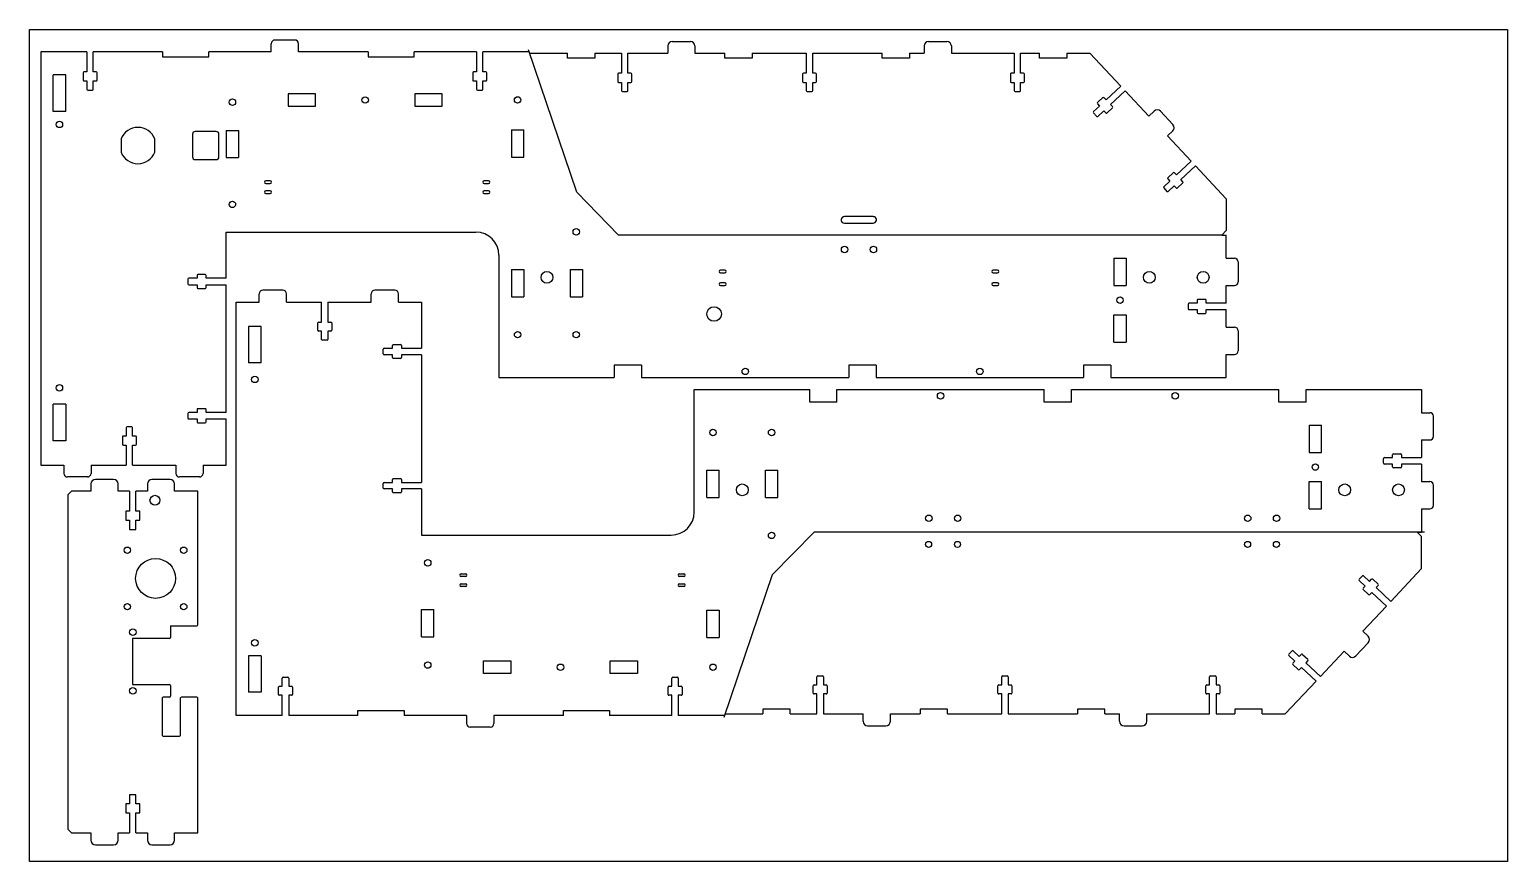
# Model space of a CAD drawing. Header units: inches. Extents: x -1252 to -440, y 63 to 1739.
# Drawn here: x -1252 to -440, y 63 to 520 of the extents above; entities that cross this region are included whole.
import ezdxf

# ---------------------------------------------------------------- set-up
doc = ezdxf.new("R2010")
doc.units = ezdxf.units.IN
doc.header["$MEASUREMENT"] = 0
doc.linetypes.add('Continuous2', pattern=[0])

msp = doc.modelspace()

# ---------------------------------------------------------------- linework, layer by layer
at = {"color": 2, "linetype": 'Continuous2', "lineweight": -3, "true_color": 0xffff00}
for p, q in [((-1252.46, 520.21), (-439.66, 520.21)), ((-1252.46, 63.01), (-1252.46, 520.21)), ((-439.66, 520.21), (-439.66, 63.01)), ((-439.66, 63.01), (-1252.46, 63.01))]:
    msp.add_line(p, q, dxfattribs=at)
at = {"color": 1, "linetype": 'Continuous2', "lineweight": -3, "true_color": 0xff0000}
for p, q in [((-1119.52, 507.96), (-1119.52, 512.46)), ((-1106.52, 514.46), (-1117.52, 514.46)), ((-1104.52, 507.96), (-1104.52, 512.46)), ((-899, 513.71), (-889, 513.71)), ((-758, 513.71), (-748, 513.71)), ((-1246.34, 507.96), (-1246.34, 280.81)), ((-1220.94, 507.96), (-1246.34, 507.96)), ((-1220.94, 507.96), (-1220.94, 496.96)), ((-1217.39, 496.96), (-1217.39, 507.96)), ((-1179.28, 507.96), (-1217.39, 507.96)), ((-1179.28, 507.96), (-1179.28, 505.26)), ((-1179.28, 505.26), (-1153.88, 505.26)), ((-1153.88, 505.26), (-1153.88, 507.96)), ((-1119.52, 507.96), (-1153.88, 507.96)), ((-1066.28, 507.96), (-1104.52, 507.96)), ((-1066.28, 507.96), (-1066.28, 505.26)), ((-1066.28, 505.26), (-1040.88, 505.26)), ((-1040.88, 505.26), (-1040.88, 507.96)), ((-1006.65, 507.96), (-1040.88, 507.96)), ((-1006.65, 507.96), (-1006.65, 496.96)), ((-1003.1, 496.96), (-1003.1, 507.96)), ((-977.7, 507.96), (-1003.1, 507.96)), ((-977.7, 507.96), (-977.44, 507.21)), ((-977.44, 507.21), (-956.6, 507.21)), ((-956.6, 504.51), (-956.6, 507.21)), ((-941.6, 504.51), (-956.6, 504.51)), ((-941.6, 507.21), (-926.9, 507.21)), ((-941.6, 507.21), (-941.6, 504.51)), ((-926.9, 507.21), (-926.9, 496.21)), ((-923.35, 507.21), (-901.5, 507.21)), ((-923.35, 496.21), (-923.35, 507.21)), ((-901.5, 511.21), (-901.5, 507.21)), ((-886.5, 511.21), (-886.5, 507.21)), ((-886.5, 507.21), (-870.06, 507.21)), ((-870.06, 504.51), (-870.06, 507.21)), ((-855.06, 504.51), (-870.06, 504.51)), ((-855.06, 507.21), (-825.27, 507.21)), ((-855.06, 507.21), (-855.06, 504.51)), ((-825.27, 507.21), (-825.27, 496.21)), ((-821.72, 507.21), (-783.53, 507.21)), ((-821.72, 496.21), (-821.72, 507.21)), ((-783.53, 504.51), (-783.53, 507.21)), ((-768.53, 504.51), (-783.53, 504.51)), ((-768.53, 507.21), (-760.5, 507.21)), ((-768.53, 507.21), (-768.53, 504.51)), ((-760.5, 511.21), (-760.5, 507.21)), ((-745.5, 511.21), (-745.5, 507.21)), ((-745.5, 507.21), (-710.95, 507.21)), ((-710.95, 507.21), (-710.95, 496.21)), ((-707.4, 507.21), (-697, 507.21)), ((-707.4, 496.21), (-707.4, 507.21)), ((-697, 504.51), (-697, 507.21)), ((-682, 504.51), (-697, 504.51)), ((-682, 507.21), (-669.3, 507.21)), ((-682, 507.21), (-682, 504.51)), ((-669.3, 507.21), (-652.35, 489.13)), ((-1223.02, 496.46), (-1223.02, 492.46)), ((-1220.94, 496.96), (-1222.52, 496.96)), ((-1215.8, 496.96), (-1217.39, 496.96)), ((-1215.3, 492.46), (-1215.3, 496.46)), ((-1008.73, 496.46), (-1008.73, 492.46)), ((-1006.65, 496.96), (-1008.23, 496.96)), ((-1001.51, 496.96), (-1003.1, 496.96)), ((-1001.01, 492.46), (-1001.01, 496.46)), ((-926.9, 496.21), (-928.48, 496.21)), ((-921.76, 496.21), (-923.35, 496.21)), ((-825.27, 496.21), (-826.86, 496.21)), ((-820.14, 496.21), (-821.72, 496.21)), ((-710.95, 496.21), (-712.53, 496.21)), ((-705.81, 496.21), (-707.4, 496.21)), ((-1222.52, 491.96), (-1220.94, 491.96)), ((-1220.94, 491.96), (-1220.94, 487.46)), ((-1217.39, 487.46), (-1217.39, 491.96)), ((-1217.39, 491.96), (-1215.8, 491.96)), ((-1008.23, 491.96), (-1006.65, 491.96)), ((-1006.65, 491.96), (-1006.65, 487.46)), ((-1003.1, 487.46), (-1003.1, 491.96)), ((-1003.1, 491.96), (-1001.51, 491.96)), ((-928.98, 495.71), (-928.98, 491.71)), ((-928.48, 491.21), (-926.9, 491.21)), ((-926.9, 491.21), (-926.9, 486.71)), ((-923.35, 491.21), (-921.76, 491.21)), ((-923.35, 486.71), (-923.35, 491.21)), ((-921.26, 491.71), (-921.26, 495.71)), ((-827.36, 495.71), (-827.36, 491.71)), ((-826.86, 491.21), (-825.27, 491.21)), ((-825.27, 491.21), (-825.27, 486.71)), ((-821.72, 491.21), (-820.14, 491.21)), ((-821.72, 486.71), (-821.72, 491.21)), ((-819.64, 491.71), (-819.64, 495.71)), ((-713.03, 495.71), (-713.03, 491.71)), ((-712.53, 491.21), (-710.95, 491.21)), ((-710.95, 491.21), (-710.95, 486.71)), ((-707.4, 491.21), (-705.81, 491.21)), ((-707.4, 486.71), (-707.4, 491.21)), ((-705.31, 491.71), (-705.31, 495.71)), ((-652.35, 489.13), (-660.38, 481.61)), ((-1220.44, 486.96), (-1217.89, 486.96)), ((-1006.15, 486.96), (-1003.6, 486.96)), ((-926.4, 486.21), (-923.85, 486.21)), ((-824.77, 486.21), (-822.22, 486.21)), ((-710.45, 486.21), (-707.9, 486.21)), ((-662.17, 482.79), (-665.08, 480.05)), ((-660.38, 481.61), (-661.46, 482.76)), ((-657.95, 479.02), (-649.92, 486.54)), ((-649.92, 486.54), (-636.93, 472.68)), ((-667.33, 474.4), (-665.59, 472.54)), ((-664.02, 478.19), (-667.31, 475.11)), ((-665.11, 479.34), (-664.02, 478.19)), ((-664.88, 472.52), (-661.6, 475.6)), ((-661.6, 475.6), (-660.51, 474.44)), ((-659.8, 474.42), (-656.89, 477.16)), ((-656.86, 477.86), (-657.95, 479.02)), ((-634.01, 475.42), (-636.93, 472.68)), ((-623.64, 468.01), (-630.48, 475.3)), ((-626.67, 461.74), (-623.75, 464.47)), ((-626.67, 461.74), (-613.67, 447.88)), ((-613.67, 447.88), (-621.7, 440.35)), ((-623.49, 441.53), (-626.41, 438.8)), ((-621.7, 440.35), (-622.78, 441.51)), ((-619.27, 437.76), (-611.25, 445.29)), ((-611.25, 445.29), (-594.3, 427.21)), ((-628.65, 433.15), (-626.91, 431.29)), ((-625.35, 436.93), (-628.63, 433.86)), ((-626.43, 438.09), (-625.35, 436.93)), ((-626.2, 431.27), (-622.92, 434.34)), ((-622.92, 434.34), (-621.83, 433.19)), ((-621.13, 433.16), (-618.21, 435.9)), ((-618.19, 436.61), (-619.27, 437.76)), ((-594.3, 427.21), (-594.3, 409.71)), ((-1144.34, 408.91), (-1007.05, 408.91)), ((-1144.34, 383.51), (-1144.34, 408.91)), ((-594.3, 409.71), (-596.8, 407.21)), ((-596.8, 407.21), (-594.3, 407.21)), ((-594.3, 394.51), (-594.3, 407.21)), ((-994.35, 396.21), (-994.35, 328.91)), ((-594.3, 394.51), (-589.8, 394.51)), ((-587.8, 392.51), (-587.8, 381.51)), ((-1165.34, 383.01), (-1165.34, 380.46)), ((-1160.34, 383.51), (-1164.84, 383.51)), ((-1160.34, 385.09), (-1160.34, 383.51)), ((-1155.84, 385.59), (-1159.84, 385.59)), ((-1155.34, 383.51), (-1155.34, 385.09)), ((-1144.34, 383.51), (-1155.34, 383.51)), ((-1164.84, 379.96), (-1160.34, 379.96)), ((-1160.34, 379.96), (-1160.34, 378.37)), ((-1159.84, 377.87), (-1155.84, 377.87)), ((-1155.34, 378.37), (-1155.34, 379.96)), ((-1155.34, 379.96), (-1144.34, 379.96)), ((-1144.34, 309.76), (-1144.34, 379.96)), ((-1126.2, 370.45), (-1126.2, 374.95)), ((-1113.2, 376.95), (-1124.2, 376.95)), ((-1111.2, 370.45), (-1111.2, 374.95)), ((-1064.6, 370.45), (-1064.6, 374.95)), ((-1051.6, 376.95), (-1062.6, 376.95)), ((-1049.6, 370.45), (-1049.6, 374.95)), ((-594.3, 379.51), (-589.8, 379.51)), ((-594.3, 369.83), (-594.3, 379.51)), ((-1138.9, 370.45), (-1126.2, 370.45)), ((-1138.9, 143.3), (-1138.9, 370.45)), ((-1111.2, 370.45), (-1091.9, 370.45)), ((-1091.9, 359.45), (-1091.9, 370.45)), ((-1088.35, 370.45), (-1064.6, 370.45)), ((-1088.35, 370.45), (-1088.35, 359.45)), ((-1049.6, 370.45), (-1036.9, 370.45)), ((-1036.9, 370.45), (-1036.9, 345.05)), ((-615.3, 369.33), (-615.3, 366.78)), ((-610.3, 369.83), (-614.8, 369.83)), ((-614.8, 366.28), (-610.3, 366.28)), ((-610.3, 371.42), (-610.3, 369.83)), ((-610.3, 366.28), (-610.3, 364.7)), ((-605.8, 371.92), (-609.8, 371.92)), ((-605.3, 369.83), (-605.3, 371.42)), ((-594.3, 369.83), (-605.3, 369.83)), ((-605.3, 364.7), (-605.3, 366.28)), ((-605.3, 366.28), (-594.3, 366.28)), ((-594.3, 356.61), (-594.3, 366.28)), ((-1093.99, 354.95), (-1093.99, 358.95)), ((-1093.49, 359.45), (-1091.9, 359.45)), ((-1088.35, 359.45), (-1086.77, 359.45)), ((-1086.27, 358.95), (-1086.27, 354.95)), ((-609.8, 364.2), (-605.8, 364.2)), ((-1091.9, 354.45), (-1093.49, 354.45)), ((-1091.9, 349.95), (-1091.9, 354.45)), ((-1086.77, 354.45), (-1088.35, 354.45)), ((-1088.35, 354.45), (-1088.35, 349.95)), ((-594.3, 356.61), (-589.8, 356.61)), ((-587.8, 354.61), (-587.8, 343.61)), ((-1088.85, 349.45), (-1091.4, 349.45)), ((-1057.9, 342), (-1057.9, 344.55)), ((-1057.4, 345.05), (-1052.9, 345.05)), ((-1052.9, 341.5), (-1057.4, 341.5)), ((-1052.9, 345.05), (-1052.9, 346.64)), ((-1052.9, 339.92), (-1052.9, 341.5)), ((-1052.4, 347.14), (-1048.4, 347.14)), ((-1047.9, 346.64), (-1047.9, 345.05)), ((-1047.9, 345.05), (-1036.9, 345.05)), ((-1036.9, 341.5), (-1047.9, 341.5)), ((-1047.9, 341.5), (-1047.9, 339.92)), ((-1036.9, 341.5), (-1036.9, 271.3)), ((-594.3, 341.61), (-589.8, 341.61)), ((-594.3, 328.91), (-594.3, 341.61)), ((-1048.4, 339.42), (-1052.4, 339.42)), ((-915.85, 335.77), (-930.85, 335.77)), ((-930.85, 335.77), (-930.85, 328.91)), ((-915.85, 335.77), (-915.85, 328.91)), ((-786.82, 335.77), (-801.82, 335.77)), ((-801.82, 335.77), (-801.82, 328.91)), ((-786.82, 335.77), (-786.82, 328.91)), ((-657.8, 335.77), (-672.8, 335.77)), ((-672.8, 335.77), (-672.8, 328.91)), ((-657.8, 335.77), (-657.8, 328.91)), ((-994.35, 328.91), (-930.85, 328.91)), ((-915.85, 328.91), (-801.82, 328.91)), ((-786.82, 328.91), (-672.8, 328.91)), ((-657.8, 328.91), (-594.3, 328.91)), ((-886.91, 322.35), (-823.41, 322.35)), ((-886.91, 255.05), (-886.91, 322.35)), ((-823.41, 315.49), (-823.41, 322.35)), ((-808.41, 322.35), (-694.39, 322.35)), ((-808.41, 315.49), (-808.41, 322.35)), ((-694.39, 315.49), (-694.39, 322.35)), ((-679.39, 322.35), (-565.36, 322.35)), ((-679.39, 315.49), (-679.39, 322.35)), ((-565.36, 315.49), (-565.36, 322.35)), ((-550.36, 322.35), (-486.86, 322.35)), ((-550.36, 315.49), (-550.36, 322.35)), ((-486.86, 322.35), (-486.86, 309.65)), ((-1165.34, 309.26), (-1165.34, 306.71)), ((-1160.34, 309.76), (-1164.84, 309.76)), ((-1160.34, 311.34), (-1160.34, 309.76)), ((-1155.84, 311.84), (-1159.84, 311.84)), ((-1155.34, 309.76), (-1155.34, 311.34)), ((-1144.34, 309.76), (-1155.34, 309.76)), ((-808.41, 315.49), (-823.41, 315.49)), ((-679.39, 315.49), (-694.39, 315.49)), ((-550.36, 315.49), (-565.36, 315.49)), ((-486.86, 309.65), (-482.36, 309.65)), ((-1199.34, 301.31), (-1199.34, 296.81)), ((-1196.29, 301.81), (-1198.84, 301.81)), ((-1195.79, 296.81), (-1195.79, 301.31)), ((-1164.84, 306.21), (-1160.34, 306.21)), ((-1160.34, 306.21), (-1160.34, 304.62)), ((-1159.84, 304.12), (-1155.84, 304.12)), ((-1155.34, 304.62), (-1155.34, 306.21)), ((-1155.34, 306.21), (-1144.34, 306.21)), ((-1144.34, 280.81), (-1144.34, 306.21)), ((-480.36, 296.65), (-480.36, 307.65)), ((-1201.42, 296.31), (-1201.42, 292.31)), ((-1199.34, 296.81), (-1200.92, 296.81)), ((-1194.2, 296.81), (-1195.79, 296.81)), ((-1193.7, 292.31), (-1193.7, 296.31)), ((-486.86, 294.65), (-482.36, 294.65)), ((-486.86, 294.65), (-486.86, 284.98)), ((-1200.92, 291.81), (-1199.34, 291.81)), ((-1199.34, 291.81), (-1199.34, 280.81)), ((-1195.79, 280.81), (-1195.79, 291.81)), ((-1195.79, 291.81), (-1194.2, 291.81)), ((-507.36, 284.98), (-502.86, 284.98)), ((-502.86, 284.98), (-502.86, 286.56)), ((-502.36, 287.06), (-498.36, 287.06)), ((-497.86, 286.56), (-497.86, 284.98)), ((-497.86, 284.98), (-486.86, 284.98)), ((-1246.34, 280.81), (-1233.64, 280.81)), ((-1233.64, 280.81), (-1233.64, 276.31)), ((-1218.64, 280.81), (-1218.64, 276.31)), ((-1218.64, 280.81), (-1199.34, 280.81)), ((-1195.79, 280.81), (-1172.04, 280.81)), ((-1172.04, 280.81), (-1172.04, 276.31)), ((-1157.04, 280.81), (-1157.04, 276.31)), ((-1157.04, 280.81), (-1144.34, 280.81)), ((-507.86, 281.93), (-507.86, 284.48)), ((-502.86, 281.43), (-507.36, 281.43)), ((-502.86, 279.84), (-502.86, 281.43)), ((-498.36, 279.34), (-502.36, 279.34)), ((-486.86, 281.43), (-497.86, 281.43)), ((-497.86, 281.43), (-497.86, 279.84)), ((-486.86, 281.43), (-486.86, 271.75)), ((-1220.64, 274.31), (-1231.64, 274.31)), ((-1218.7, 270.49), (-1218.7, 266.49)), ((-1206.2, 272.99), (-1216.2, 272.99)), ((-1203.7, 266.49), (-1203.7, 270.49)), ((-1187.68, 270.49), (-1187.68, 266.49)), ((-1175.18, 272.99), (-1185.18, 272.99)), ((-1172.68, 266.49), (-1172.68, 270.49)), ((-1159.04, 274.31), (-1170.04, 274.31)), ((-1057.9, 268.25), (-1057.9, 270.8)), ((-1057.4, 271.3), (-1052.9, 271.3)), ((-1052.9, 271.3), (-1052.9, 272.89)), ((-1052.4, 273.39), (-1048.4, 273.39)), ((-1047.9, 272.89), (-1047.9, 271.3)), ((-1047.9, 271.3), (-1036.9, 271.3)), ((-486.86, 271.75), (-482.36, 271.75)), ((-480.36, 258.75), (-480.36, 269.75)), ((-1229.4, 266.49), (-1231.4, 264.49)), ((-1231.4, 264.49), (-1231.4, 80.69)), ((-1218.7, 266.49), (-1229.4, 266.49)), ((-1197.47, 266.49), (-1203.7, 266.49)), ((-1197.47, 266.49), (-1197.47, 255.49)), ((-1193.92, 255.49), (-1193.92, 266.49)), ((-1187.68, 266.49), (-1193.92, 266.49)), ((-1159.98, 266.49), (-1172.68, 266.49)), ((-1159.98, 192.96), (-1159.98, 266.49)), ((-1052.9, 267.75), (-1057.4, 267.75)), ((-1052.9, 266.17), (-1052.9, 267.75)), ((-1048.4, 265.67), (-1052.4, 265.67)), ((-1036.9, 267.75), (-1047.9, 267.75)), ((-1047.9, 267.75), (-1047.9, 266.17)), ((-1036.9, 267.75), (-1036.9, 242.35)), ((-1197.47, 255.49), (-1199.55, 255.49)), ((-1199.55, 255.49), (-1199.55, 250.49)), ((-1191.83, 255.49), (-1193.92, 255.49)), ((-1191.83, 250.49), (-1191.83, 255.49)), ((-486.86, 256.75), (-482.36, 256.75)), ((-486.86, 256.75), (-486.86, 244.05)), ((-1199.55, 250.49), (-1197.47, 250.49)), ((-1197.47, 250.49), (-1197.47, 245.49)), ((-1197.47, 245.49), (-1193.92, 245.49)), ((-1193.92, 245.49), (-1193.92, 250.49)), ((-1193.92, 250.49), (-1191.83, 250.49)), ((-486.84, 241.54), (-489.35, 244.05)), ((-489.35, 244.05), (-486.86, 244.05)), ((-1036.9, 242.35), (-899.61, 242.35)), ((-486.84, 224.04), (-486.84, 241.54)), ((-521.19, 218.1), (-519.45, 219.96)), ((-518.74, 219.98), (-515.46, 216.91)), ((-503.78, 205.96), (-486.84, 224.04)), ((-517.89, 214.32), (-521.17, 217.39)), ((-518.97, 213.16), (-517.89, 214.32)), ((-516.03, 209.72), (-518.95, 212.45)), ((-515.46, 216.91), (-514.37, 218.06)), ((-513.67, 218.09), (-510.75, 215.35)), ((-510.73, 214.64), (-511.81, 213.49)), ((-511.81, 213.49), (-503.78, 205.96)), ((-519.21, 189.51), (-506.21, 203.37)), ((-514.24, 210.9), (-515.32, 209.74)), ((-506.21, 203.37), (-514.24, 210.9)), ((-1174.98, 192.46), (-1160.48, 192.46)), ((-1174.98, 192.46), (-1174.98, 186.1)), ((-519.21, 189.51), (-516.29, 186.78)), ((-1175.48, 185.6), (-1195.86, 185.6)), ((-1195.86, 185.6), (-1195.86, 160.2)), ((-516.18, 183.24), (-523.02, 175.95)), ((-559.87, 176.85), (-558.12, 178.71)), ((-556.56, 173.06), (-559.85, 176.14)), ((-557.65, 171.9), (-556.56, 173.06)), ((-554.71, 168.46), (-557.62, 171.2)), ((-557.42, 178.73), (-554.13, 175.65)), ((-554.13, 175.65), (-553.05, 176.81)), ((-552.34, 176.83), (-549.43, 174.09)), ((-549.4, 173.39), (-550.49, 172.23)), ((-550.49, 172.23), (-542.46, 164.71)), ((-542.46, 164.71), (-529.47, 178.57)), ((-526.55, 175.83), (-529.47, 178.57)), ((-1113.5, 159.3), (-1113.5, 163.8)), ((-1113, 164.3), (-1110.45, 164.3)), ((-1109.95, 163.8), (-1109.95, 159.3)), ((-899.21, 159.3), (-899.21, 163.8)), ((-898.71, 164.3), (-896.16, 164.3)), ((-895.66, 163.8), (-895.66, 159.3)), ((-819.44, 160.04), (-819.44, 164.54)), ((-818.94, 165.04), (-816.39, 165.04)), ((-815.89, 164.54), (-815.89, 160.04)), ((-717.81, 160.04), (-717.81, 164.54)), ((-717.31, 165.04), (-714.76, 165.04)), ((-714.26, 164.54), (-714.26, 160.04)), ((-603.49, 160.04), (-603.49, 164.54)), ((-602.99, 165.04), (-600.44, 165.04)), ((-599.94, 164.54), (-599.94, 160.04)), ((-552.91, 169.64), (-554, 168.48)), ((-544.89, 162.12), (-552.91, 169.64)), ((-1195.86, 160.2), (-1175.48, 160.2)), ((-1174.98, 159.7), (-1174.98, 153.84)), ((-1115.59, 154.8), (-1115.59, 158.8)), ((-1115.09, 159.3), (-1113.5, 159.3)), ((-1109.95, 159.3), (-1108.37, 159.3)), ((-1107.87, 158.8), (-1107.87, 154.8)), ((-901.3, 154.8), (-901.3, 158.8)), ((-900.8, 159.3), (-899.21, 159.3)), ((-895.66, 159.3), (-894.08, 159.3)), ((-893.58, 158.8), (-893.58, 154.8)), ((-821.52, 155.54), (-821.52, 159.54)), ((-821.02, 160.04), (-819.44, 160.04)), ((-819.44, 155.04), (-821.02, 155.04)), ((-819.44, 144.04), (-819.44, 155.04)), ((-815.89, 160.04), (-814.3, 160.04)), ((-815.89, 155.04), (-815.89, 144.04)), ((-814.3, 155.04), (-815.89, 155.04)), ((-813.8, 159.54), (-813.8, 155.54)), ((-719.9, 155.54), (-719.9, 159.54)), ((-719.4, 160.04), (-717.81, 160.04)), ((-717.81, 155.04), (-719.4, 155.04)), ((-717.81, 144.04), (-717.81, 155.04)), ((-714.26, 160.04), (-712.68, 160.04)), ((-714.26, 155.04), (-714.26, 144.04)), ((-712.68, 155.04), (-714.26, 155.04)), ((-712.18, 159.54), (-712.18, 155.54)), ((-605.57, 155.54), (-605.57, 159.54)), ((-605.07, 160.04), (-603.49, 160.04)), ((-603.49, 155.04), (-605.07, 155.04)), ((-603.49, 144.04), (-603.49, 155.04)), ((-599.94, 160.04), (-598.35, 160.04)), ((-599.94, 155.04), (-599.94, 144.04)), ((-598.35, 155.04), (-599.94, 155.04)), ((-597.85, 159.54), (-597.85, 155.54)), ((-561.84, 144.04), (-544.89, 162.12)), ((-1179.44, 152.84), (-1179.44, 132.3)), ((-1175.48, 153.34), (-1178.94, 153.34)), ((-1169.44, 132.3), (-1169.44, 152.84)), ((-1160.48, 153.34), (-1168.94, 153.34)), ((-1159.98, 78.69), (-1159.98, 152.84)), ((-1113.5, 154.3), (-1115.09, 154.3)), ((-1113.5, 143.3), (-1113.5, 154.3)), ((-1108.37, 154.3), (-1109.95, 154.3)), ((-1109.95, 154.3), (-1109.95, 143.3)), ((-899.21, 154.3), (-900.8, 154.3)), ((-899.21, 143.3), (-899.21, 154.3)), ((-894.08, 154.3), (-895.66, 154.3)), ((-895.66, 154.3), (-895.66, 143.3)), ((-849.14, 146.74), (-849.14, 144.04)), ((-834.14, 146.74), (-849.14, 146.74)), ((-834.14, 144.04), (-834.14, 146.74)), ((-747.6, 146.74), (-762.6, 146.74)), ((-762.6, 146.74), (-762.6, 144.04)), ((-747.6, 144.04), (-747.6, 146.74)), ((-661.07, 146.74), (-676.07, 146.74)), ((-676.07, 146.74), (-676.07, 144.04)), ((-661.07, 144.04), (-661.07, 146.74)), ((-574.54, 146.74), (-589.54, 146.74)), ((-589.54, 146.74), (-589.54, 144.04)), ((-574.54, 144.04), (-574.54, 146.74)), ((-1113.5, 143.3), (-1138.9, 143.3)), ((-1071.84, 143.3), (-1109.95, 143.3)), ((-1071.84, 143.3), (-1071.84, 146)), ((-1071.84, 146), (-1046.44, 146)), ((-1046.44, 146), (-1046.44, 143.3)), ((-1012.08, 143.3), (-1046.44, 143.3)), ((-1012.08, 143.3), (-1012.08, 138.8)), ((-997.08, 143.3), (-997.08, 138.8)), ((-958.84, 143.3), (-997.08, 143.3)), ((-958.84, 143.3), (-958.84, 146)), ((-958.84, 146), (-933.44, 146)), ((-933.44, 146), (-933.44, 143.3)), ((-899.21, 143.3), (-933.44, 143.3)), ((-870.26, 143.3), (-895.66, 143.3)), ((-870.01, 144.04), (-870.26, 143.3)), ((-870.01, 144.04), (-849.14, 144.04)), ((-834.14, 144.04), (-819.44, 144.04)), ((-815.89, 144.04), (-794.04, 144.04)), ((-794.04, 140.04), (-794.04, 144.04)), ((-779.04, 144.04), (-762.6, 144.04)), ((-779.04, 140.04), (-779.04, 144.04)), ((-747.6, 144.04), (-717.81, 144.04)), ((-714.26, 144.04), (-676.07, 144.04)), ((-661.07, 144.04), (-653.04, 144.04)), ((-653.04, 140.04), (-653.04, 144.04)), ((-638.04, 144.04), (-603.49, 144.04)), ((-638.04, 140.04), (-638.04, 144.04)), ((-599.94, 144.04), (-589.54, 144.04)), ((-574.54, 144.04), (-561.84, 144.04)), ((-1178.94, 131.8), (-1169.94, 131.8)), ((-999.08, 136.8), (-1010.08, 136.8)), ((-791.54, 137.54), (-781.54, 137.54)), ((-650.54, 137.54), (-640.54, 137.54)), ((-1193.92, 99.69), (-1197.47, 99.69)), ((-1197.47, 99.69), (-1197.47, 94.69)), ((-1193.92, 94.69), (-1193.92, 99.69)), ((-1197.47, 94.69), (-1199.55, 94.69)), ((-1199.55, 94.69), (-1199.55, 89.69)), ((-1199.55, 89.69), (-1197.47, 89.69)), ((-1197.47, 89.69), (-1197.47, 78.69)), ((-1191.83, 94.69), (-1193.92, 94.69)), ((-1193.92, 78.69), (-1193.92, 89.69)), ((-1193.92, 89.69), (-1191.83, 89.69)), ((-1191.83, 89.69), (-1191.83, 94.69)), ((-1231.4, 80.69), (-1229.4, 78.69)), ((-1229.4, 78.69), (-1218.7, 78.69)), ((-1218.7, 78.69), (-1218.7, 74.69)), ((-1203.7, 78.69), (-1197.47, 78.69)), ((-1203.7, 74.69), (-1203.7, 78.69)), ((-1193.92, 78.69), (-1187.68, 78.69)), ((-1187.68, 78.69), (-1187.68, 74.69)), ((-1172.68, 78.69), (-1159.98, 78.69)), ((-1172.68, 74.69), (-1172.68, 78.69)), ((-1216.2, 72.19), (-1206.2, 72.19)), ((-1185.18, 72.19), (-1175.18, 72.19))]:
    msp.add_line(p, q, dxfattribs=at)
at = {"color": 5, "linetype": 'Continuous2', "lineweight": -3, "true_color": 0x0000ff}
for p, q in [((-951.53, 430.88), (-978.08, 509.1)), ((-1232.58, 495.26), (-1239.46, 495.26)), ((-1239.46, 475.26), (-1239.46, 495.26)), ((-1232.58, 475.26), (-1232.58, 495.26)), ((-1095.17, 484.96), (-1110.17, 484.96)), ((-1110.17, 484.96), (-1110.17, 478.08)), ((-1095.17, 478.08), (-1095.17, 484.96)), ((-1025.57, 484.96), (-1040.57, 484.96)), ((-1040.57, 484.96), (-1040.57, 478.08)), ((-1025.57, 478.08), (-1025.57, 484.96)), ((-1232.58, 475.26), (-1239.46, 475.26)), ((-1110.17, 478.08), (-1095.17, 478.08)), ((-1040.57, 478.08), (-1025.57, 478.08)), ((-1149.81, 464.2), (-1161.36, 464.2)), ((-1144.34, 464.81), (-1137.48, 464.81)), ((-1144.34, 464.81), (-1144.34, 449.81)), ((-1137.48, 464.81), (-1137.48, 449.81)), ((-987.47, 465.16), (-980.61, 465.16)), ((-987.47, 465.16), (-987.47, 450.16)), ((-980.61, 450.16), (-980.61, 465.16)), ((-1202.16, 460.13), (-1202.16, 452.78)), ((-1183.56, 452.78), (-1183.56, 460.13)), ((-1162.86, 462.7), (-1162.86, 450.22)), ((-1148.31, 450.22), (-1148.31, 462.7)), ((-1161.36, 448.72), (-1149.81, 448.72)), ((-1144.34, 449.81), (-1137.48, 449.81)), ((-987.47, 450.16), (-980.61, 450.16)), ((-1120.08, 437.16), (-1122.48, 437.16)), ((-1122.48, 435.66), (-1120.08, 435.66)), ((-1120.08, 431.66), (-1122.48, 431.66)), ((-1000.08, 437.16), (-1002.48, 437.16)), ((-1002.48, 435.66), (-1000.08, 435.66)), ((-1000.08, 431.66), (-1002.48, 431.66)), ((-928.5, 407.21), (-951.53, 430.88)), ((-1122.48, 430.16), (-1120.08, 430.16)), ((-1002.48, 430.16), (-1000.08, 430.16)), ((-804.74, 417.34), (-805.11, 417.2)), ((-804.35, 417.39), (-804.74, 417.34)), ((-788.47, 417.39), (-804.35, 417.39)), ((-788.08, 417.34), (-788.47, 417.39)), ((-787.71, 417.2), (-788.08, 417.34)), ((-596.8, 407.21), (-928.5, 407.21)), ((-804.35, 413.82), (-788.47, 413.82)), ((-656.18, 394.51), (-649.3, 394.51)), ((-656.18, 394.51), (-656.18, 379.51)), ((-649.3, 394.51), (-649.3, 379.51)), ((-987.47, 388.29), (-980.61, 388.29)), ((-987.47, 388.29), (-987.47, 373.29)), ((-980.61, 388.29), (-980.61, 373.29)), ((-955.21, 388.29), (-948.35, 388.29)), ((-955.21, 388.29), (-955.21, 373.29)), ((-948.35, 388.29), (-948.35, 373.29)), ((-870.1, 387.96), (-872.5, 387.96)), ((-872.5, 386.46), (-870.1, 386.46)), ((-720.1, 387.96), (-722.5, 387.96)), ((-722.5, 386.46), (-720.1, 386.46)), ((-870.1, 380.96), (-872.5, 380.96)), ((-872.5, 379.46), (-870.1, 379.46)), ((-720.1, 380.96), (-722.5, 380.96)), ((-722.5, 379.46), (-720.1, 379.46)), ((-656.18, 379.51), (-649.3, 379.51)), ((-987.47, 373.29), (-980.61, 373.29)), ((-955.21, 373.29), (-948.35, 373.29)), ((-656.18, 363.49), (-649.3, 363.49)), ((-656.18, 348.49), (-656.18, 363.49)), ((-649.3, 363.49), (-649.3, 348.49)), ((-1132.02, 357), (-1132.02, 337)), ((-1125.14, 357), (-1132.02, 357)), ((-1125.14, 337), (-1125.14, 357)), ((-656.18, 348.49), (-649.3, 348.49)), ((-1125.14, 337), (-1132.02, 337)), ((-1232.58, 314.26), (-1239.46, 314.26)), ((-1239.46, 294.26), (-1239.46, 314.26)), ((-1232.58, 314.26), (-1232.58, 294.26)), ((-548.74, 302.77), (-548.74, 287.77)), ((-548.74, 302.77), (-541.86, 302.77)), ((-541.86, 287.77), (-541.86, 302.77)), ((-1232.58, 294.26), (-1239.46, 294.26)), ((-548.74, 287.77), (-541.86, 287.77)), ((-880.03, 277.97), (-873.17, 277.97)), ((-880.03, 262.97), (-880.03, 277.97)), ((-873.17, 262.97), (-873.17, 277.97)), ((-847.77, 277.97), (-840.91, 277.97)), ((-847.77, 262.97), (-847.77, 277.97)), ((-840.91, 262.97), (-840.91, 277.97)), ((-548.74, 271.75), (-541.86, 271.75)), ((-548.74, 256.75), (-548.74, 271.75)), ((-541.86, 256.75), (-541.86, 271.75)), ((-880.03, 262.97), (-873.17, 262.97)), ((-847.77, 262.97), (-840.91, 262.97)), ((-548.74, 256.75), (-541.86, 256.75)), ((-821.02, 244.05), (-844.08, 220.44)), ((-485.35, 244.05), (-821.02, 244.05)), ((-1015.04, 221.1), (-1012.64, 221.1)), ((-1012.64, 219.6), (-1015.04, 219.6)), ((-895.04, 221.1), (-892.64, 221.1)), ((-892.64, 219.6), (-895.04, 219.6)), ((-844.08, 220.44), (-870.65, 142.15)), ((-1015.04, 215.6), (-1012.64, 215.6)), ((-1012.64, 214.1), (-1015.04, 214.1)), ((-895.04, 215.6), (-892.64, 215.6)), ((-892.64, 214.1), (-895.04, 214.1)), ((-1036.9, 201.45), (-1030.04, 201.45)), ((-1036.9, 186.45), (-1036.9, 201.45)), ((-1030.04, 186.45), (-1030.04, 201.45)), ((-880.03, 201.1), (-873.17, 201.1)), ((-880.03, 186.1), (-880.03, 201.1)), ((-873.17, 201.1), (-873.17, 186.1)), ((-1036.9, 186.45), (-1030.04, 186.45)), ((-880.03, 186.1), (-873.17, 186.1)), ((-1132.02, 176), (-1132.02, 156)), ((-1125.14, 176), (-1132.02, 176)), ((-1125.14, 176), (-1125.14, 156)), ((-1002.73, 166.3), (-1002.73, 173.18)), ((-1002.73, 173.18), (-987.73, 173.18)), ((-987.73, 173.18), (-987.73, 166.3)), ((-933.13, 166.3), (-933.13, 173.18)), ((-933.13, 173.18), (-918.13, 173.18)), ((-918.13, 173.18), (-918.13, 166.3)), ((-987.73, 166.3), (-1002.73, 166.3)), ((-918.13, 166.3), (-933.13, 166.3)), ((-1125.14, 156), (-1132.02, 156))]:
    msp.add_line(p, q, dxfattribs=at)
for centre, radius in [((-1140.91, 480.32), 1.78), ((-1067.87, 481.52), 1.77), ((-984.04, 481.52), 1.78), ((-1236.02, 468.08), 1.77), ((-1140.91, 424.13), 1.77), ((-951.78, 409.06), 1.77), ((-804.23, 399.32), 1.77), ((-788.36, 399.32), 1.77), ((-967.91, 384.03), 3.25), ((-636.6, 384.03), 3.25), ((-607, 384.03), 3.25), ((-875.97, 363.89), 4), ((-652.74, 371.5), 1.77), ((-984.04, 352.51), 1.77), ((-951.78, 352.51), 1.77), ((-858.83, 332.34), 1.77), ((-729.81, 332.34), 1.77), ((-1128.58, 327.93), 1.77), ((-1236.02, 323.33), 1.77), ((-751.4, 318.92), 1.78), ((-622.37, 318.92), 1.77), ((-876.6, 298.75), 1.77), ((-844.34, 298.75), 1.77), ((-545.3, 279.76), 1.77), ((-860.47, 267.23), 3.25), ((-529.16, 267.23), 3.25), ((-499.56, 267.23), 3.25), ((-1183.48, 261.49), 2.75), ((-757.9, 251.6), 1.77), ((-742.02, 251.6), 1.77), ((-582.5, 251.6), 1.77), ((-566.62, 251.6), 1.77), ((-844.34, 242.2), 1.77), ((-1198.66, 234.05), 1.75), ((-1167.66, 234.05), 1.75), ((-757.99, 237.25), 1.66), ((-742.11, 237.25), 1.66), ((-582.59, 237.25), 1.66), ((-566.71, 237.25), 1.66), ((-1183.16, 218.55), 10.98), ((-1033.47, 227.13), 1.77), ((-1198.66, 203.05), 1.75), ((-1167.66, 203.05), 1.75), ((-1195.69, 189.03), 1.78), ((-1128.58, 183.18), 1.78), ((-1033.47, 170.94), 1.77), ((-960.43, 169.74), 1.77), ((-876.6, 169.74), 1.77), ((-1195.69, 156.77), 1.78)]:
    msp.add_circle(centre, radius, dxfattribs=at)
at = {"color": 1, "linetype": 'Continuous2', "lineweight": -3, "true_color": 0xff0000}
for centre, radius, start, end in [((-1117.52, 512.46), 2, 90, 180), ((-1106.52, 512.46), 2, 360, 90), ((-899, 511.21), 2.5, 90, 180), ((-889, 511.21), 2.5, 0, 90), ((-758, 511.21), 2.5, 90, 180), ((-748, 511.21), 2.5, 0, 90), ((-1222.52, 496.46), 0.5, 90, 180), ((-1215.8, 496.46), 0.5, 0, 90), ((-1008.23, 496.46), 0.5, 90, 180), ((-1001.51, 496.46), 0.5, 360, 90), ((-928.48, 495.71), 0.5, 90, 180), ((-921.76, 495.71), 0.5, 360, 90), ((-826.86, 495.71), 0.5, 90, 180), ((-820.14, 495.71), 0.5, 0, 90), ((-712.53, 495.71), 0.5, 90, 180), ((-705.81, 495.71), 0.5, 0, 90), ((-1222.52, 492.46), 0.5, 180, 270), ((-1215.8, 492.46), 0.5, 270, 0), ((-1008.23, 492.46), 0.5, 180, 270), ((-1001.51, 492.46), 0.5, 270, 360), ((-928.48, 491.71), 0.5, 180, 270), ((-921.76, 491.71), 0.5, 270, 0), ((-826.86, 491.71), 0.5, 180, 270), ((-820.14, 491.71), 0.5, 270, 0), ((-712.53, 491.71), 0.5, 180, 270), ((-705.81, 491.71), 0.5, 270, 0), ((-1220.44, 487.46), 0.5, 180, 270), ((-1217.89, 487.46), 0.5, 270, 0), ((-1006.15, 487.46), 0.5, 180, 270), ((-1003.6, 487.46), 0.5, 270, 0), ((-926.4, 486.71), 0.5, 180, 270), ((-923.85, 486.71), 0.5, 270, 0), ((-824.77, 486.71), 0.5, 180, 270), ((-822.22, 486.71), 0.5, 270, 0), ((-710.45, 486.71), 0.5, 180, 270), ((-707.9, 486.71), 0.5, 270, 0), ((-664.74, 479.69), 0.5, 133.15239, 223.15239), ((-661.82, 482.42), 0.5, 43.15239, 133.15239), ((-666.96, 474.75), 0.5, 133.15239, 223.15239), ((-665.22, 472.89), 0.5, 223.15239, 313.15239), ((-660.15, 474.78), 0.5, 223.15239, 313.15239), ((-657.23, 477.52), 0.5, 313.15239, 43.15239), ((-632.3, 473.59), 2.5, 43.15239, 133.15239), ((-625.46, 466.3), 2.5, 313.15239, 43.15239), ((-623.15, 441.17), 0.5, 43.15239, 133.15239), ((-628.29, 433.49), 0.5, 133.15239, 223.15239), ((-626.54, 431.63), 0.5, 223.15239, 313.15239), ((-626.07, 438.43), 0.5, 133.15239, 223.15239), ((-621.47, 433.53), 0.5, 223.15239, 313.15239), ((-618.55, 436.26), 0.5, 313.15239, 43.15239), ((-1007.05, 396.21), 12.7, 0, 90), ((-589.8, 392.51), 2, 360, 90), ((-1164.84, 383.01), 0.5, 90, 180), ((-1159.84, 385.09), 0.5, 90, 180), ((-1155.84, 385.09), 0.5, 360, 90), ((-1164.84, 380.46), 0.5, 180, 270), ((-1159.84, 378.37), 0.5, 180, 270), ((-1155.84, 378.37), 0.5, 270, 0), ((-1124.2, 374.95), 2, 90, 180), ((-1113.2, 374.95), 2, 360, 90), ((-1062.6, 374.95), 2, 90, 180), ((-1051.6, 374.95), 2, 360, 90), ((-589.8, 381.51), 2, 270, 0), ((-614.8, 369.33), 0.5, 90, 180), ((-614.8, 366.78), 0.5, 180, 270), ((-609.8, 371.42), 0.5, 90, 180), ((-605.8, 371.42), 0.5, 360, 90), ((-1093.49, 358.95), 0.5, 90, 180), ((-1086.77, 358.95), 0.5, 360, 90), ((-609.8, 364.7), 0.5, 180, 270), ((-605.8, 364.7), 0.5, 270, 0), ((-1093.49, 354.95), 0.5, 180, 270), ((-1091.4, 349.95), 0.5, 180, 270), ((-1088.85, 349.95), 0.5, 270, 0), ((-1086.77, 354.95), 0.5, 270, 360), ((-589.8, 354.61), 2, 360, 90), ((-1057.4, 344.55), 0.5, 90, 180), ((-1057.4, 342), 0.5, 180, 270), ((-1052.4, 346.64), 0.5, 90, 180), ((-1048.4, 346.64), 0.5, 360, 90), ((-589.8, 343.61), 2, 270, 0), ((-1052.4, 339.92), 0.5, 180, 270), ((-1048.4, 339.92), 0.5, 270, 0), ((-1164.84, 309.26), 0.5, 90, 180), ((-1159.84, 311.34), 0.5, 90, 180), ((-1155.84, 311.34), 0.5, 360, 90), ((-482.36, 307.65), 2, 0, 90), ((-1198.84, 301.31), 0.5, 90, 180), ((-1196.29, 301.31), 0.5, 360, 90), ((-1164.84, 306.71), 0.5, 180, 270), ((-1159.84, 304.62), 0.5, 180, 270), ((-1155.84, 304.62), 0.5, 270, 0), ((-1200.92, 296.31), 0.5, 90, 180), ((-1194.2, 296.31), 0.5, 360, 90), ((-482.36, 296.65), 2, 270, 0), ((-1200.92, 292.31), 0.5, 180, 270), ((-1194.2, 292.31), 0.5, 270, 0), ((-507.36, 284.48), 0.5, 90, 180), ((-502.36, 286.56), 0.5, 90, 180), ((-498.36, 286.56), 0.5, 0, 90), ((-507.36, 281.93), 0.5, 180, 270), ((-502.36, 279.84), 0.5, 180, 270), ((-498.36, 279.84), 0.5, 270, 0), ((-1231.64, 276.31), 2, 180, 270), ((-1220.64, 276.31), 2, 270, 0), ((-1216.2, 270.49), 2.5, 90, 180), ((-1206.2, 270.49), 2.5, 360, 90), ((-1185.18, 270.49), 2.5, 90, 180), ((-1175.18, 270.49), 2.5, 360, 90), ((-1170.04, 276.31), 2, 180, 270), ((-1159.04, 276.31), 2, 270, 0), ((-1057.4, 270.8), 0.5, 90, 180), ((-1057.4, 268.25), 0.5, 180, 270), ((-1052.4, 272.89), 0.5, 90, 180), ((-1048.4, 272.89), 0.5, 0, 90), ((-482.36, 269.75), 2, 360, 90), ((-1052.4, 266.17), 0.5, 180, 270), ((-1048.4, 266.17), 0.5, 270, 0), ((-899.61, 255.05), 12.7, 270, 360), ((-482.36, 258.75), 2, 270, 0), ((-519.08, 219.62), 0.5, 46.84761, 136.84761), ((-520.83, 217.76), 0.5, 136.84761, 226.84761), ((-518.6, 212.82), 0.5, 136.84761, 226.84761), ((-514.01, 217.72), 0.5, 46.84761, 136.84761), ((-511.09, 214.98), 0.5, 316.84761, 46.84761), ((-515.69, 210.08), 0.5, 226.84761, 316.84761), ((-1160.48, 192.96), 0.5, 270, 360), ((-1175.48, 186.1), 0.5, 270, 0), ((-557.76, 178.36), 0.5, 46.84761, 136.84761), ((-518, 184.95), 2.5, 316.84761, 46.84761), ((-559.5, 176.5), 0.5, 136.84761, 226.84761), ((-557.28, 171.56), 0.5, 136.84761, 226.84761), ((-552.69, 176.47), 0.5, 46.84761, 136.84761), ((-549.77, 173.73), 0.5, 316.84761, 46.84761), ((-524.84, 177.66), 2.5, 226.84761, 316.84761), ((-1113, 163.8), 0.5, 90, 180), ((-1110.45, 163.8), 0.5, 360, 90), ((-898.71, 163.8), 0.5, 90, 180), ((-896.16, 163.8), 0.5, 0, 90), ((-818.94, 164.54), 0.5, 90, 180), ((-816.39, 164.54), 0.5, 360, 90), ((-717.31, 164.54), 0.5, 90, 180), ((-714.76, 164.54), 0.5, 360, 90), ((-602.99, 164.54), 0.5, 90, 180), ((-600.44, 164.54), 0.5, 360, 90), ((-554.36, 168.83), 0.5, 226.84761, 316.84761), ((-1175.48, 159.7), 0.5, 360, 90), ((-1115.09, 158.8), 0.5, 90, 180), ((-1115.09, 154.8), 0.5, 180, 270), ((-1108.37, 154.8), 0.5, 270, 0), ((-900.8, 158.8), 0.5, 90, 180), ((-900.8, 154.8), 0.5, 180, 270), ((-894.08, 158.8), 0.5, 0, 90), ((-894.08, 154.8), 0.5, 270, 0), ((-821.02, 159.54), 0.5, 90, 180), ((-821.02, 155.54), 0.5, 180, 270), ((-814.3, 159.54), 0.5, 360, 90), ((-814.3, 155.54), 0.5, 270, 0), ((-719.4, 159.54), 0.5, 90, 180), ((-719.4, 155.54), 0.5, 180, 270), ((-712.68, 159.54), 0.5, 360, 90), ((-712.68, 155.54), 0.5, 270, 0), ((-605.07, 159.54), 0.5, 90, 180), ((-605.07, 155.54), 0.5, 180, 270), ((-598.35, 159.54), 0.5, 360, 90), ((-598.35, 155.54), 0.5, 270, 360), ((-1178.94, 152.84), 0.5, 90, 180), ((-1175.48, 153.84), 0.5, 270, 360), ((-1168.94, 152.84), 0.5, 90, 180), ((-1160.48, 152.84), 0.5, 360, 90), ((-1010.08, 138.8), 2, 180, 270), ((-999.08, 138.8), 2, 270, 360), ((-791.54, 140.04), 2.5, 180, 270), ((-781.54, 140.04), 2.5, 270, 0), ((-650.54, 140.04), 2.5, 180, 270), ((-640.54, 140.04), 2.5, 270, 0), ((-1178.94, 132.3), 0.5, 180, 270), ((-1169.94, 132.3), 0.5, 270, 360), ((-1216.2, 74.69), 2.5, 180, 270), ((-1206.2, 74.69), 2.5, 270, 0), ((-1185.18, 74.69), 2.5, 180, 270), ((-1175.18, 74.69), 2.5, 270, 360)]:
    msp.add_arc(centre, radius, start, end, dxfattribs=at)
at = {"color": 5, "linetype": 'Continuous2', "lineweight": -3, "true_color": 0x0000ff}
for centre, radius, start, end in [((-1192.86, 456.46), 10, 21.56519, 158.43481), ((-1161.36, 462.7), 1.5, 90, 180), ((-1149.81, 462.7), 1.5, 360, 90), ((-1192.86, 456.46), 10, 201.56519, 338.43481), ((-1161.36, 450.22), 1.5, 180, 270), ((-1149.81, 450.22), 1.5, 270, 360), ((-1122.48, 436.41), 0.75, 90, 270), ((-1122.48, 430.91), 0.75, 90, 270), ((-1120.08, 436.41), 0.75, 270, 90), ((-1120.08, 430.91), 0.75, 270, 90), ((-1002.48, 436.41), 0.75, 90, 270), ((-1002.48, 430.91), 0.75, 90, 270), ((-1000.08, 436.41), 0.75, 270, 90), ((-1000.08, 430.91), 0.75, 270, 90), ((-804.35, 415.6), 1.77, 115.46901, 270), ((-788.47, 415.6), 1.78, 270, 64.53099), ((-872.5, 387.21), 0.75, 90, 270), ((-870.1, 387.21), 0.75, 270, 90), ((-722.5, 387.21), 0.75, 90, 270), ((-720.1, 387.21), 0.75, 270, 90), ((-872.5, 380.21), 0.75, 90, 270), ((-870.1, 380.21), 0.75, 270, 90), ((-722.5, 380.21), 0.75, 90, 270), ((-720.1, 380.21), 0.75, 270, 90), ((-1015.04, 220.35), 0.75, 90, 270), ((-1012.64, 220.35), 0.75, 270, 90), ((-895.04, 220.35), 0.75, 90, 270), ((-892.64, 220.35), 0.75, 270, 90), ((-1015.04, 214.85), 0.75, 90, 270), ((-1012.64, 214.85), 0.75, 270, 90), ((-895.04, 214.85), 0.75, 90, 270), ((-892.64, 214.85), 0.75, 270, 90), ((-1108.37, 158.8), 0.5, 360, 90)]:
    msp.add_arc(centre, radius, start, end, dxfattribs=at)

doc.saveas('drawing.dxf')
